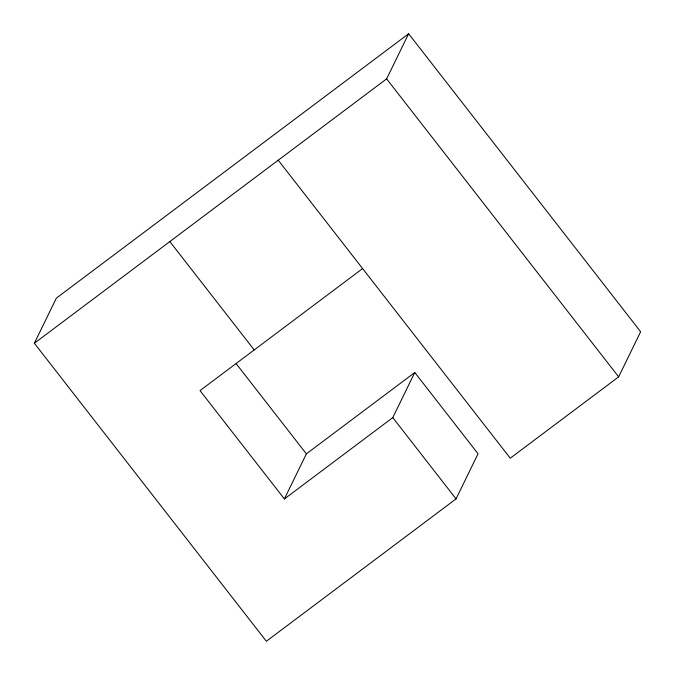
<?xml version="1.0" encoding="UTF-8"?>
<svg xmlns="http://www.w3.org/2000/svg" width="675" height="675" viewBox="0 0 675 675"><rect width="100%" height="100%" fill="white"/><g stroke="black" fill="none" stroke-linecap="round" stroke-linejoin="round"><path stroke-width="1.01" d="M362.61 268.574L200.019 390.606L284.386 498.96L306.382 453.853L414.779 372.507L478.052 453.777L456.055 498.884L266.363 641.25L34.358 343.254L56.354 298.148L408.637 33.75L640.642 331.746L618.646 376.852L510.249 458.207L278.243 160.211M34.358 343.254L386.632 78.857L408.637 33.75M284.386 498.96L392.782 417.614L414.779 372.507M386.632 78.857L618.646 376.852M392.782 417.614L456.055 498.884M169.847 241.566L254.213 349.928M236.191 363.69L306.382 453.853"/></g></svg>
